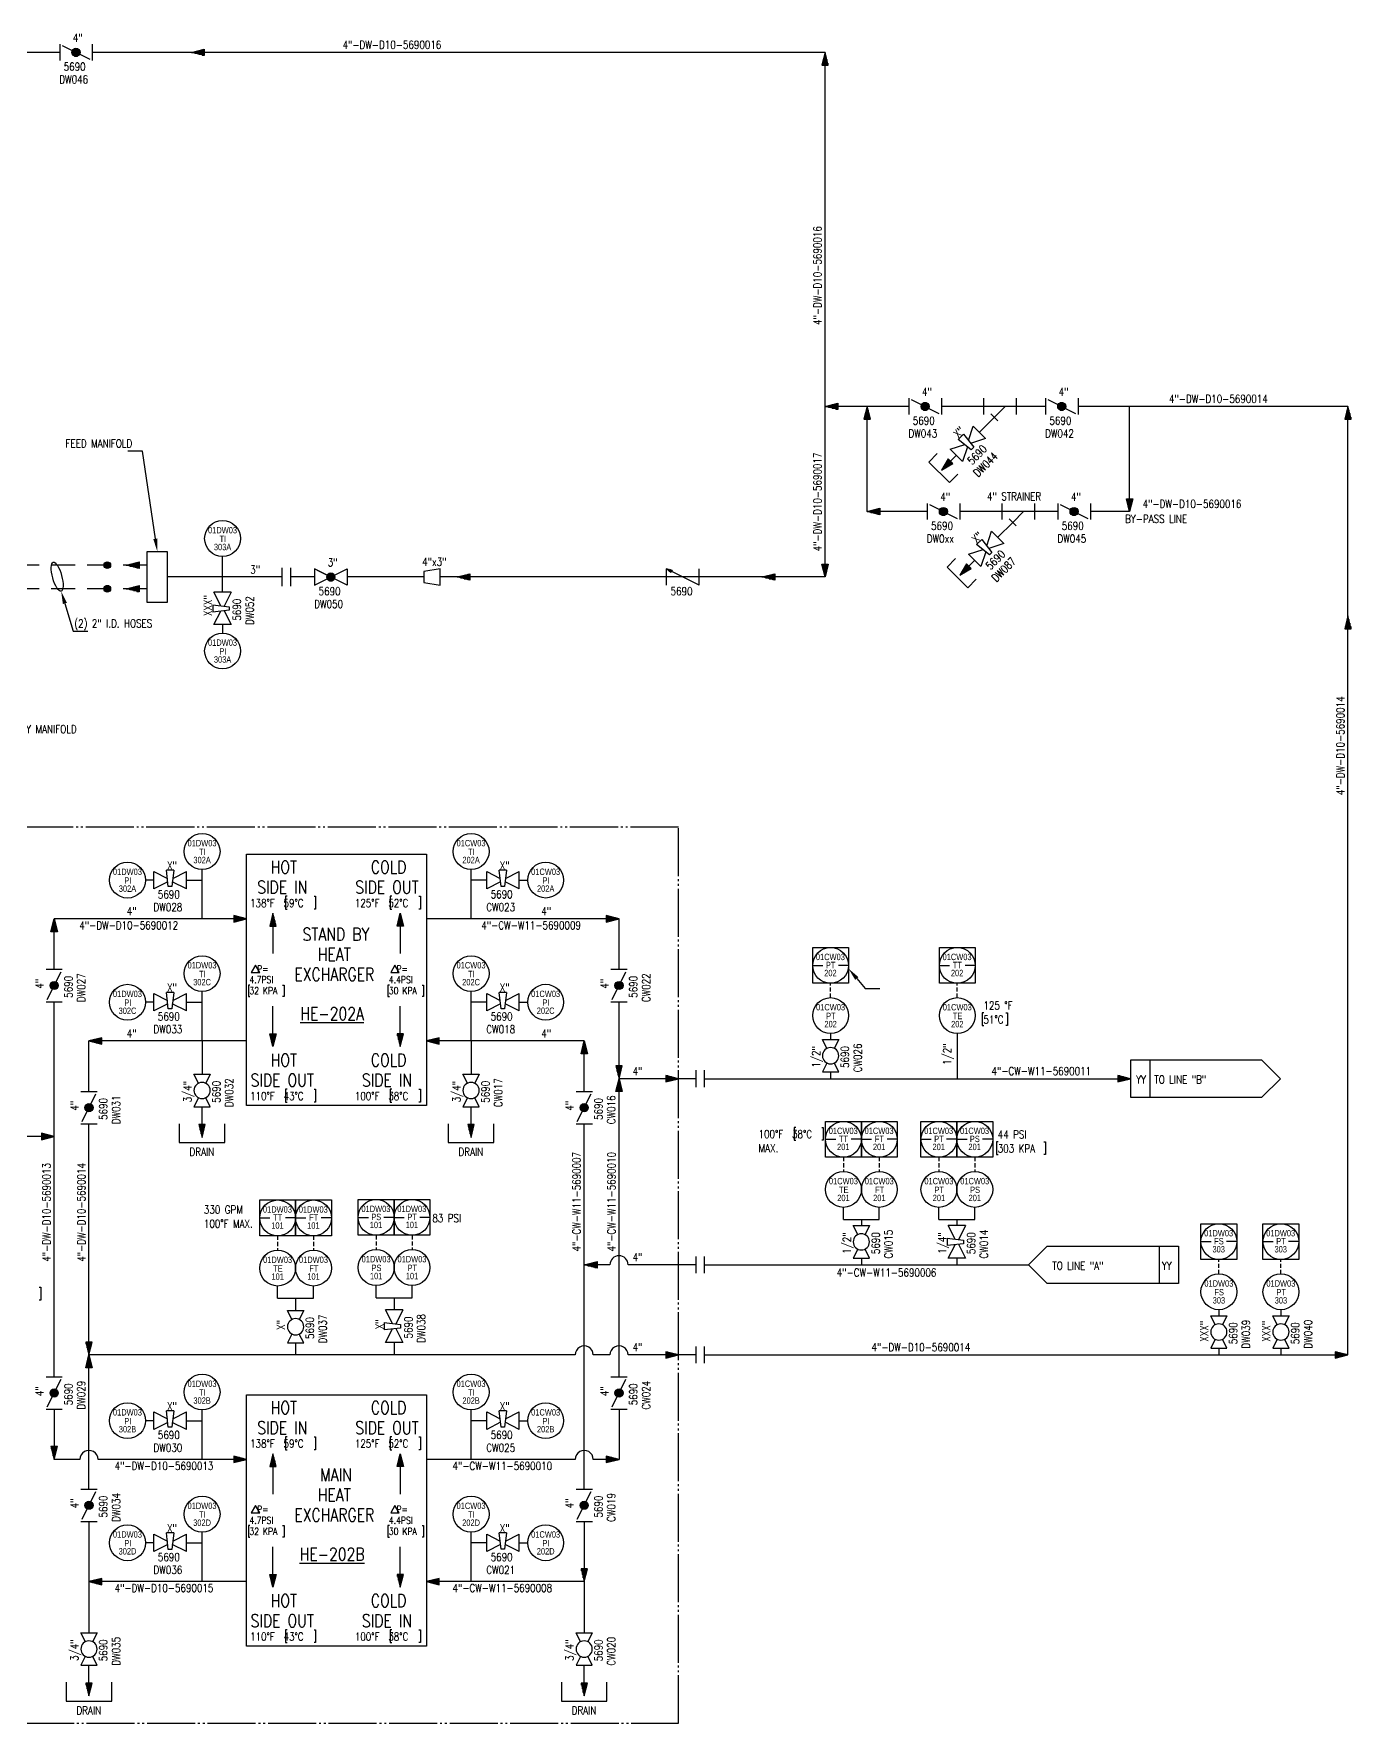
# Model space of a CAD drawing. Header units: inches. Extents: x -80 to 1771, y -447 to 2167.
# Drawn here: x 364 to 775, y 5 to 532 of the extents above; entities that cross this region are included whole.
import ezdxf
from ezdxf import colors
from ezdxf.entities.mleader import LeaderData, LeaderLine
from ezdxf.enums import TextEntityAlignment as Align
from ezdxf.math import Vec2, Vec3

# ---------------------------------------------------------------- set-up
doc = ezdxf.new("R2010")
doc.units = ezdxf.units.IN
doc.header["$MEASUREMENT"] = 0
for name, pattern in [('DASHED', [0.75, 0.5, -0.25]), ('ISA 5.3.2-6', [19.05, 12.7, -6.35]), ('JIS_09_15', [18.9, 15, -0.9, 0.6, -0.9, 0.6, -0.9])]:
    doc.linetypes.add(name, pattern=pattern)
for name, color, linetype in [('23.24.E.', 4, 'ISA 5.3.2-6'), ('PEQUIP', 3, 'Continuous'), ('R01equipos', 3, 'Continuous'), ('Rinstrumentos', 2, 'Continuous'), ('RTTEXT', 2, 'Continuous'), ('Rvalvulas', 3, 'Continuous'), ('Tx-R-ddim', 1, 'Continuous'), ('Tx_DDIM', 1, 'Continuous'), ('Tx_P_AEREO', 4, 'Continuous'), ('Tx_TEXT', 3, 'Continuous')]:
    doc.layers.add(name, color=color, linetype=linetype)
doc.styles.add('ROMANS', font='romans')
doc.styles.get("Standard").update_dxf_attribs({"font": 'arial.ttf'})

# ---------------------------------------------------------------- blocks, each defined once
blk = doc.blocks.new('FPRO')
at = {"color": 3, "linetype": 'Continuous'}
for p, q in [((-4.2, 1.05), (-5, 1.05)), ((-2.8, 0.7), (-5, 0.7)), ((-1.4, 0.35), (-5, 0.35)), ((0, 0), (-5, 0)), ((-1.4, -0.35), (-5, -0.35)), ((-2.8, -0.7), (-5, -0.7)), ((-4.2, -1.05), (-5, -1.05))]:
    blk.add_line(p, q, dxfattribs=at)
blk.add_lwpolyline([(-5, 1.25), (0, 0), (-5, -1.25)], close=True, dxfattribs=at)
blk = doc.blocks.new('FLECHA')
at = {"xscale": 0.9999979999999999, "yscale": -0.9999979999999999, "rotation": 90}
blk.add_blockref('FPRO', (0, 0), dxfattribs=at)
blk = doc.blocks.new('vretencion')
at = {"layer": 'PEQUIP'}
for p, q in [((-5.08, 2.54), (-5.08, -2.54)), ((-5.08, 2.54), (5.08, -2.54)), ((5.08, 2.54), (5.08, -2.54)), ((3.38, -2.16), (3.75, -1.4)), ((5.08, -2.54), (3.38, -2.16)), ((3.75, -1.4), (5.08, -2.54))]:
    blk.add_line(p, q, dxfattribs=at)
for points in [[(3.45, -2.01), (4.06, -2.31)], [(3.53, -1.86), (4.74, -2.46)], [(3.6, -1.71), (4.81, -2.31)], [(3.68, -1.56), (4.28, -1.86)]]:
    blk.add_lwpolyline(points, dxfattribs=at)
blk = doc.blocks.new('reducc concentrica')
at = {"layer": 'PEQUIP'}
for p, q in [((0, -2.54), (0, 2.54)), ((0, 2.54), (5.08, 1.69)), ((5.08, 1.69), (5.08, -1.69)), ((5.08, -1.69), (0, -2.54))]:
    blk.add_line(p, q, dxfattribs=at)
blk = doc.blocks.new('VALVULA')
at = {"layer": 'PEQUIP'}
blk.add_lwpolyline([(-5.08, 2.54), (-5.08, -2.54), (5.08, 2.54), (5.08, -2.54), (-5.08, 2.54)], dxfattribs=at)
blk = doc.blocks.new('filtro Y')
at = {"layer": 'PEQUIP'}
for p, q in [((-2.54, 6.77), (2.54, 6.77)), ((0, -3.39), (0, 6.77)), ((0, 0), (3.39, 3.39)), ((4.49, 2.29), (2.29, 4.49)), ((-2.54, -3.39), (2.54, -3.39))]:
    blk.add_line(p, q, dxfattribs=at)
blk.add_point((0, 6.77), dxfattribs=at)
blk = doc.blocks.new('union bridada')
at = {"layer": 'R01equipos'}
for p, q in [((-1.46, 2.85), (-1.46, -2.85)), ((1.29, 2.85), (1.29, -2.85))]:
    blk.add_line(p, q, dxfattribs=at)
blk = doc.blocks.new('brida ciega')
at = {"layer": 'R01equipos', "color": 4}
blk.add_line((0, 0), (-5.39, 0), dxfattribs=at)
at = {"layer": 'R01equipos'}
for p, q in [((0, 2.61), (0, -2.6)), ((2.61, 2.61), (2.61, -2.6))]:
    blk.add_line(p, q, dxfattribs=at)
blk = doc.blocks.new('inst')
at = {"layer": 'Rinstrumentos', "color": 2, "linetype": 'Continuous'}
blk.add_circle((0, 0), 7, dxfattribs=at)
at = {"layer": 'RTTEXT', "linetype": 'Continuous', "width": 0.8}
for tag, p in [('213', (-0.02, 2.01)), ('XX', (0.11, -1.41)), ('100', (0, -4.58))]:
    blk.add_attdef(tag, text='', height=2.5, dxfattribs=at).set_placement(p, align=Align.CENTER)
blk = doc.blocks.new('Sen')
at = {"layer": 'Rinstrumentos', "color": 2, "linetype": 'Continuous'}
for p, q in [((-7, 7), (-3.02, 7)), ((7, 7), (3.02, 7))]:
    blk.add_line(p, q, dxfattribs=at)
blk.add_lwpolyline([(-7, 14), (7, 14), (7, 0), (-7, 0)], close=True, dxfattribs=at)
blk.add_circle((0, 7), 7, dxfattribs=at)
at = {"layer": 'RTTEXT', "linetype": 'Continuous', "width": 0.8}
for tag, p in [('213', (-0.09, 9.06)), ('FT', (0.02, 5.91)), ('110', (-0.07, 2.78))]:
    blk.add_attdef(tag, text='', height=2.5, dxfattribs=at).set_placement(p, align=Align.CENTER)
blk = doc.blocks.new('vesferica')
at = {"layer": 'PEQUIP'}
for p, q in [((-2.28, 1.13), (-5.09, 2.54)), ((-5.09, 2.54), (-5.09, -2.54)), ((2.28, 1.14), (5.07, 2.54)), ((5.07, 2.54), (5.07, -2.54)), ((-5.09, -2.54), (-2.28, -1.14)), ((5.07, -2.54), (2.27, -1.14))]:
    blk.add_line(p, q, dxfattribs=at)
blk.add_circle((0, 0), 2.54, dxfattribs=at)
blk = doc.blocks.new('vtapon')
at = {"color": 3}
for p, q in [((-4.3, -3.24), (-4.3, 2.22)), ((-0.31, 2.56), (1.97, 2.56)), ((-0.31, 2.56), (0.31, -2.56)), ((1.4, -2.56), (1.97, 2.56)), ((0.31, -2.56), (1.4, -2.56))]:
    blk.add_line(p, q, dxfattribs=at)
at = {"layer": 'PEQUIP'}
for p, q in [((-0.02, 0.03), (-4.3, 2.22)), ((5.88, 2.2), (1.68, 0.03)), ((5.88, -3.23), (5.88, 2.2)), ((-4.3, -3.24), (0.13, -1.04)), ((1.57, -1.04), (5.88, -3.23))]:
    blk.add_line(p, q, dxfattribs=at)
blk = doc.blocks.new('vmariposa')
at = {"layer": 'PEQUIP'}
for p, q in [((-5.08, 2.54), (-5.08, -2.54)), ((-4.32, 2.16), (4.32, -2.16)), ((5.08, 2.54), (5.08, -2.54))]:
    blk.add_line(p, q, dxfattribs=at)
for points in [[(-1.26, 0.17), (1.26, 0.17)], [(-1.16, 0.51), (1.16, 0.51)], [(-0.94, 0.85), (0.94, 0.85)], [(-0.45, 1.19), (0.45, 1.19)], [(-1.26, -0.17), (1.26, -0.17)], [(-1.16, -0.51), (1.16, -0.51)], [(-0.94, -0.85), (0.94, -0.85)], [(-0.45, -1.19), (0.45, -1.19)]]:
    blk.add_lwpolyline(points, dxfattribs=at)
blk.add_circle((0, 0), 1.27, dxfattribs=at)

msp = doc.modelspace()

# ---------------------------------------------------------------- hatches: boundary and pattern name
at = {"layer": 'Tx_P_AEREO', "ltscale": 0.5}
h = msp.add_hatch(color=4, dxfattribs=at)
h.dxf.hatch_style = 1
h.paths.add_polyline_path([(388.12, 366.32, 1), (386.03, 366.32, 1)])
h = msp.add_hatch(color=4, dxfattribs=at)
h.dxf.hatch_style = 1
h.paths.add_polyline_path([(388.12, 358.96, 1), (386.03, 358.96, 1)])

# ---------------------------------------------------------------- linework, layer by layer
at = {"layer": '23.24.E.', "color": 2, "linetype": 'Continuous', "ltscale": 0.1}
for p, q in [((423.06, 357.93), (423.06, 369.05)), ((423.06, 347.74), (423.06, 345.11)), ((416.66, 255.82), (416.66, 271.27)), ((500.66, 255.82), (500.66, 271.27)), ((401.61, 267.92), (398.97, 267.92)), ((411.79, 267.93), (416.66, 267.93)), ((505.53, 267.93), (500.66, 267.93)), ((515.71, 267.93), (518.35, 267.93)), ((416.66, 217.67), (416.66, 233.12)), ((500.66, 217.67), (500.66, 233.12)), ((401.61, 229.77), (398.97, 229.77)), ((411.79, 229.78), (416.66, 229.78)), ((505.53, 229.78), (500.66, 229.78)), ((515.71, 229.78), (518.35, 229.78)), ((652.48, 220.01), (652.48, 205.89)), ((616.93, 161.86), (616.93, 165.69)), ((628.13, 161.86), (628.13, 165.69)), ((646.74, 161.86), (646.74, 165.69)), ((657.94, 161.86), (657.94, 165.69)), ((616.93, 161.86), (628.13, 161.86)), ((646.74, 161.86), (657.94, 161.86)), ((440.26, 137.29), (440.26, 141.12)), ((440.26, 137.29), (451.46, 137.29)), ((445.86, 137.29), (445.86, 133.47)), ((451.46, 137.29), (451.46, 141.12)), ((471.02, 137.47), (471.02, 141.3)), ((471.02, 137.47), (482.22, 137.47)), ((476.62, 137.47), (476.62, 133.65)), ((482.22, 137.47), (482.22, 141.3)), ((445.86, 123.31), (445.86, 119.59)), ((476.62, 123.49), (476.62, 119.77)), ((416.66, 86.94), (416.66, 102.39)), ((500.66, 86.94), (500.66, 102.39)), ((401.61, 99.05), (398.97, 99.05)), ((411.79, 99.05), (416.66, 99.05)), ((505.53, 99.05), (500.66, 99.05)), ((515.71, 99.05), (518.35, 99.05)), ((416.66, 48.79), (416.66, 64.24)), ((500.66, 48.79), (500.66, 64.24)), ((401.61, 60.9), (398.97, 60.9)), ((411.79, 60.9), (416.66, 60.9)), ((505.53, 60.9), (500.66, 60.9)), ((515.71, 60.9), (518.35, 60.9))]:
    msp.add_line(p, q, dxfattribs=at)
at = {"layer": '23.24.E.', "color": 2, "ltscale": 0.1}
for p, q in [((612.92, 231.21), (612.92, 235.68)), ((652.48, 231.21), (652.48, 235.68)), ((616.93, 181.35), (616.93, 176.89)), ((628.13, 181.35), (628.13, 176.89)), ((646.74, 181.35), (646.74, 176.89)), ((657.94, 181.35), (657.94, 176.89)), ((440.26, 156.79), (440.26, 152.32)), ((451.46, 156.79), (451.46, 152.32)), ((471.02, 156.97), (471.02, 152.5)), ((482.22, 156.97), (482.22, 152.5)), ((734.16, 144.91), (734.16, 149.38)), ((753.53, 144.91), (753.53, 149.38))]:
    msp.add_line(p, q, dxfattribs=at)
at = {"layer": 'Rinstrumentos'}
for p, q in [((612.92, 220.01), (612.92, 218.15)), ((612.92, 207.98), (612.92, 205.89)), ((622.53, 161.86), (622.53, 160)), ((652.34, 161.86), (652.34, 160)), ((622.52, 149.83), (622.52, 147.74)), ((652.34, 149.83), (652.34, 147.74)), ((734.16, 133.71), (734.16, 131.85)), ((753.53, 133.71), (753.53, 131.85)), ((734.15, 121.68), (734.15, 119.59)), ((753.53, 121.68), (753.53, 119.59))]:
    msp.add_line(p, q, dxfattribs=at)
at = {"layer": 'Tx-R-ddim'}
for p, q in [((712.62, 211.7), (712.62, 200.08)), ((715.49, 153.54), (715.49, 141.93))]:
    msp.add_line(p, q, dxfattribs=at)
at = {"layer": 'Tx_DDIM', "color": 1, "linetype": 'JIS_09_15'}
msp.add_lwpolyline([(332.88, 203.27), (332.88, 192.68), (144.87, 192.68), (144.87, 172.64), (78.17, 172.64), (78.17, 4.53), (565.44, 4.53), (565.44, 284.44), (360.73, 284.44), (360.73, 203.27), (332.88, 203.27)], dxfattribs=at)
at = {"layer": 'Tx_DDIM', "color": 1}
for points in [[(747.57, 211.7), (706.58, 211.7), (706.58, 200.08), (747.57, 200.08), (753.38, 205.89)], [(680.54, 153.54), (721.53, 153.54), (721.53, 141.93), (680.54, 141.93), (674.73, 147.74)]]:
    msp.add_lwpolyline(points, close=True, dxfattribs=at)
msp.add_ellipse((371.41, 362.7), major_axis=(1.25, -4.53), ratio=0.304361, dxfattribs=at)
at = {"layer": 'Tx_P_AEREO', "color": 4, "ltscale": 0.5}
for p, q in [((372.19, 526.52), (322.35, 526.52)), ((611.19, 526.52), (382.35, 526.52)), ((611.19, 362.64), (611.19, 526.52)), ((637.34, 415.91), (611.19, 415.91)), ((624.34, 383.08), (624.34, 415.91)), ((680.01, 415.91), (647.5, 415.91)), ((664.06, 412.52), (659.41, 407.86)), ((774.47, 415.91), (690.17, 415.91)), ((706.28, 383.08), (706.28, 415.91)), ((747.13, 415.91), (747.13, 415.91)), ((774.47, 119.59), (774.47, 415.91)), ((647.55, 396.01), (652.21, 400.66)), ((643.06, 383.08), (624.34, 383.08)), ((666.39, 383.08), (653.22, 383.08)), ((683.86, 383.08), (666.25, 383.08)), ((706.28, 383.08), (694.02, 383.08)), ((669.78, 379.69), (665.13, 375.03)), ((653.27, 363.18), (657.92, 367.83)), ((441.55, 362.64), (405.79, 362.64)), ((451.8, 362.64), (444.3, 362.64)), ((485.93, 362.64), (461.96, 362.64)), ((611.19, 362.64), (491.01, 362.64)), ((611.19, 362.64), (571.87, 362.64)), ((370.47, 240.08), (370.47, 255.82)), ((430.58, 255.82), (370.47, 255.82)), ((438.79, 257.58), (438.79, 244.95)), ((478.54, 257.58), (478.54, 244.95)), ((546.85, 255.82), (486.74, 255.82)), ((546.85, 240.08), (546.85, 255.82)), ((370.47, 112.76), (370.47, 229.92)), ((438.79, 215.91), (438.79, 228.54)), ((478.54, 215.91), (478.54, 228.54)), ((546.86, 112.76), (546.85, 229.92)), ((381.34, 201.93), (381.34, 217.67)), ((430.58, 217.67), (381.34, 217.67)), ((416.66, 217.67), (416.66, 207.28)), ((535.98, 217.67), (486.74, 217.67)), ((500.66, 217.67), (500.66, 207.28)), ((535.98, 201.93), (535.98, 217.67)), ((565.44, 205.89), (546.85, 205.89)), ((573.44, 205.89), (705.42, 205.89)), ((416.66, 187.54), (416.66, 197.12)), ((500.66, 187.54), (500.66, 197.12)), ((381.34, 77.7), (381.34, 191.77)), ((535.98, 77.7), (535.98, 191.77)), ((370.47, 187.82), (154.96, 187.82)), ((544.03, 147.74), (535.98, 147.74)), ((565.44, 147.74), (549.68, 147.74)), ((573.44, 147.74), (674.73, 147.74)), ((533.15, 119.59), (381.34, 119.59)), ((544.03, 119.59), (538.8, 119.59)), ((565.44, 119.59), (549.68, 119.59)), ((573.44, 119.59), (774.47, 119.59)), ((370.47, 102.6), (370.47, 86.94)), ((546.85, 102.6), (546.85, 86.94)), ((378.52, 86.94), (370.47, 86.94)), ((430.58, 86.94), (384.17, 86.94)), ((438.79, 88.7), (438.79, 76.07)), ((478.54, 88.7), (478.54, 76.07)), ((533.15, 86.94), (486.74, 86.94)), ((546.85, 86.94), (538.8, 86.94)), ((381.34, 67.54), (381.34, 32.78)), ((535.98, 67.54), (535.98, 32.78)), ((438.79, 47.03), (438.79, 59.66)), ((478.54, 47.03), (478.54, 59.66)), ((430.58, 48.79), (381.34, 48.79)), ((535.98, 48.79), (486.74, 48.79)), ((381.34, 13.04), (381.34, 22.62)), ((535.98, 13.04), (535.98, 22.62))]:
    msp.add_line(p, q, dxfattribs=at)
at = {"layer": 'Tx_P_AEREO', "color": 4, "linetype": 'DASHED', "ltscale": 15}
for p, q in [((399.54, 366.32), (345.5, 366.32)), ((399.54, 358.96), (345.5, 358.96))]:
    msp.add_line(p, q, dxfattribs=at)
at = {"layer": 'Tx_P_AEREO', "color": 3}
for points in [[(646.23, 401.2), (643.56, 398.54), (650, 392.1), (652.67, 394.76)], [(651.94, 368.37), (649.28, 365.71), (655.72, 359.27), (658.39, 361.93)], [(409.55, 191.81), (409.55, 185.92), (423.78, 185.92), (423.78, 191.81)], [(493.54, 191.81), (493.54, 185.92), (507.77, 185.92), (507.77, 191.81)], [(374.23, 17.31), (374.23, 11.42), (388.46, 11.42), (388.46, 17.31)], [(528.86, 17.31), (528.86, 11.42), (543.09, 11.42), (543.09, 17.31)]]:
    msp.add_lwpolyline(points, dxfattribs=at)
for points in [[(399.54, 354.69), (399.54, 370.6), (405.79, 370.6), (405.79, 354.69)], [(430.58, 275.99), (486.74, 275.99), (486.74, 197.5), (430.58, 197.5)], [(430.58, 107.11), (486.74, 107.11), (486.74, 28.62), (430.58, 28.62)]]:
    msp.add_lwpolyline(points, close=True, dxfattribs=at)
at = {"layer": 'Tx_P_AEREO', "color": 4, "ltscale": 0.5}
for centre in [(387.07, 366.32), (387.07, 358.96)]:
    msp.add_circle(centre, 1.04, dxfattribs=at)
for centre, end in [((546.85, 147.74), 179.9991), ((535.98, 119.59), 179.9997), ((546.85, 119.59), 179.9997), ((381.34, 86.94), 180.0004), ((535.98, 86.94), 180.0004)]:
    msp.add_arc(centre, 2.83, 359.9991, end, dxfattribs=at)
at = {"layer": 'Tx_TEXT'}
for points in [[(443.22, 262.86), (442.72, 262.86), (442.72, 258.86), (443.22, 258.86)], [(451.62, 262.86), (452.12, 262.86), (452.12, 258.86), (451.62, 258.86)], [(475.93, 262.86), (475.43, 262.86), (475.43, 258.86), (475.93, 258.86)], [(484.32, 262.86), (484.82, 262.86), (484.82, 258.86), (484.32, 258.86)], [(432.03, 239.09), (434.64, 239.09), (433.33, 241.4), (432.03, 239.09)], [(475.56, 239.09), (478.17, 239.09), (476.86, 241.4), (475.56, 239.09)], [(431.62, 235.14), (431.17, 235.14), (431.17, 231.54), (431.62, 231.54)], [(441.8, 235.14), (442.25, 235.14), (442.25, 231.54), (441.8, 231.54)], [(475.15, 235.14), (474.7, 235.14), (474.7, 231.54), (475.15, 231.54)], [(485.33, 235.14), (485.78, 235.14), (485.78, 231.54), (485.33, 231.54)], [(660.74, 226.47), (660.24, 226.47), (660.24, 222.47), (660.74, 222.47)], [(667.68, 226.47), (668.18, 226.47), (668.18, 222.47), (667.68, 222.47)], [(443.22, 202.57), (442.72, 202.57), (442.72, 198.57), (443.22, 198.57)], [(451.62, 202.57), (452.12, 202.57), (452.12, 198.57), (451.62, 198.57)], [(475.93, 202.57), (475.43, 202.57), (475.43, 198.57), (475.93, 198.57)], [(484.32, 202.57), (484.82, 202.57), (484.82, 198.57), (484.32, 198.57)], [(602.08, 190.68), (601.58, 190.68), (601.58, 186.68), (602.08, 186.68)], [(610.13, 190.68), (610.63, 190.68), (610.63, 186.68), (610.13, 186.68)], [(665.21, 186.19), (664.71, 186.19), (664.71, 182.19), (665.21, 182.19)], [(679.48, 186.19), (679.98, 186.19), (679.98, 182.19), (679.48, 182.19)], [(365.82, 140.74), (366.32, 140.74), (366.32, 136.74), (365.82, 136.74)], [(443.22, 93.99), (442.72, 93.99), (442.72, 89.99), (443.22, 89.99)], [(451.62, 93.99), (452.12, 93.99), (452.12, 89.99), (451.62, 89.99)], [(475.93, 93.99), (475.43, 93.99), (475.43, 89.99), (475.93, 89.99)], [(484.32, 93.99), (484.82, 93.99), (484.82, 89.99), (484.32, 89.99)], [(432.03, 70.21), (434.64, 70.21), (433.33, 72.52), (432.03, 70.21)], [(475.56, 70.21), (478.17, 70.21), (476.86, 72.52), (475.56, 70.21)], [(431.62, 66.26), (431.17, 66.26), (431.17, 62.66), (431.62, 62.66)], [(441.8, 66.26), (442.25, 66.26), (442.25, 62.66), (441.8, 62.66)], [(475.15, 66.26), (474.7, 66.26), (474.7, 62.66), (475.15, 62.66)], [(485.33, 66.26), (485.78, 66.26), (485.78, 62.66), (485.33, 62.66)], [(443.22, 33.7), (442.72, 33.7), (442.72, 29.7), (443.22, 29.7)], [(451.62, 33.7), (452.12, 33.7), (452.12, 29.7), (451.62, 29.7)], [(475.93, 33.7), (475.43, 33.7), (475.43, 29.7), (475.93, 29.7)], [(484.32, 33.7), (484.82, 33.7), (484.82, 29.7), (484.32, 29.7)]]:
    msp.add_lwpolyline(points, dxfattribs=at)

# ---------------------------------------------------------------- block references
at = {"xscale": 0.8000000000001819, "yscale": 0.8000000000001819, "zscale": 0.8000000000001819}
for name, p, values in [('inst', (423.06, 374.65), {'213': '01DW03', '100': '303A', 'XX': 'TI'}), ('inst', (423.06, 339.51), {'213': '01DW03', '100': '303A', 'XX': 'PI'}), ('inst', (416.66, 276.87), {'213': '01DW03', '100': '302A', 'XX': 'TI'}), ('inst', (500.66, 276.87), {'213': '01CW03', '100': '202A', 'XX': 'TI'}), ('inst', (393.37, 267.92), {'213': '01DW03', '100': '302A', 'XX': 'PI'}), ('inst', (523.95, 267.93), {'213': '01CW03', '100': '202A', 'XX': 'PI'}), ('inst', (416.66, 238.72), {'213': '01DW03', '100': '302C', 'XX': 'TI'}), ('inst', (500.66, 238.72), {'213': '01CW03', '100': '202C', 'XX': 'TI'}), ('Sen', (612.92, 235.68), {'213': '01CW03', '110': '202', 'FT': 'PT'}), ('Sen', (652.48, 235.68), {'213': '01CW03', '110': '202', 'FT': 'TT'}), ('inst', (393.37, 229.77), {'213': '01DW03', '100': '302C', 'XX': 'PI'}), ('inst', (523.95, 229.78), {'213': '01CW03', '100': '202C', 'XX': 'PI'}), ('inst', (612.92, 225.61), {'213': '01CW03', '100': '202', 'XX': 'PT'}), ('inst', (652.48, 225.61), {'213': '01CW03', '100': '202', 'XX': 'TE'}), ('Sen', (616.93, 181.35), {'213': '01CW03', '110': '201', 'FT': 'TT'}), ('Sen', (628.13, 181.35), {'213': '01CW03', '110': '201', 'FT': 'FT'}), ('Sen', (646.74, 181.35), {'213': '01CW03', '110': '201', 'FT': 'PT'}), ('Sen', (657.94, 181.35), {'213': '01CW03', '110': '201', 'FT': 'PS'}), ('inst', (616.93, 171.29), {'213': '01CW03', '100': '201', 'XX': 'TE'}), ('inst', (628.13, 171.29), {'213': '01CW03', '100': '201', 'XX': 'FT'}), ('inst', (646.74, 171.29), {'213': '01CW03', '100': '201', 'XX': 'PT'}), ('inst', (657.94, 171.29), {'213': '01CW03', '100': '201', 'XX': 'PS'}), ('Sen', (440.26, 156.79), {'213': '01DW03', '110': '101', 'FT': 'TT'}), ('Sen', (451.46, 156.79), {'213': '01DW03', '110': '101', 'FT': 'FT'}), ('Sen', (471.02, 156.97), {'213': '01DW03', '110': '101', 'FT': 'PS'}), ('Sen', (482.22, 156.97), {'213': '01DW03', '110': '101', 'FT': 'PT'}), ('Sen', (734.16, 149.38), {'213': '01DW03', '110': '303', 'FT': 'FS'}), ('Sen', (753.53, 149.38), {'213': '01DW03', '110': '303', 'FT': 'PT'}), ('inst', (440.26, 146.72), {'213': '01DW03', '100': '101', 'XX': 'TE'}), ('inst', (451.46, 146.72), {'213': '01DW03', '100': '101', 'XX': 'FT'}), ('inst', (471.02, 146.9), {'213': '01DW03', '100': '101', 'XX': 'PS'}), ('inst', (482.22, 146.9), {'213': '01DW03', '100': '101', 'XX': 'PT'}), ('inst', (734.16, 139.31), {'213': '01DW03', '100': '303', 'XX': 'FS'}), ('inst', (753.53, 139.31), {'213': '01DW03', '100': '303', 'XX': 'PT'}), ('inst', (416.66, 107.99), {'213': '01DW03', '100': '302B', 'XX': 'TI'}), ('inst', (500.66, 107.99), {'213': '01CW03', '100': '202B', 'XX': 'TI'}), ('inst', (393.37, 99.05), {'213': '01DW03', '100': '302B', 'XX': 'PI'}), ('inst', (523.95, 99.05), {'213': '01CW03', '100': '202B', 'XX': 'PI'}), ('inst', (416.66, 69.84), {'213': '01DW03', '100': '302D', 'XX': 'TI'}), ('inst', (500.66, 69.84), {'213': '01CW03', '100': '202D', 'XX': 'TI'}), ('inst', (393.37, 60.9), {'213': '01DW03', '100': '302D', 'XX': 'PI'}), ('inst', (523.95, 60.9), {'213': '01CW03', '100': '202D', 'XX': 'PI'})]:
    msp.add_blockref(name, p, dxfattribs=at).add_auto_attribs(values)
at = {"layer": 'Rvalvulas'}
for p in [(377.27, 526.52), (642.42, 415.91), (685.09, 415.91), (648.14, 383.08), (688.94, 383.08), (456.88, 362.64)]:
    msp.add_blockref('vmariposa', p, dxfattribs=at)
at = {"layer": 'Rvalvulas', "xscale": -1}
for name, p, rotation in [('filtro Y', (667.45, 415.91), 90), ('vtapon', (656, 405.18), 44.99999999999984), ('filtro Y', (673.17, 383.08), 90), ('vtapon', (661.72, 372.35), 44.99999999999984), ('vtapon', (422.55, 353.62), 90), ('vesferica', (612.92, 213.06), 90), ('vesferica', (416.66, 202.2), 90), ('vesferica', (500.65, 202.2), 90), ('vesferica', (622.52, 154.91), 90), ('vtapon', (651.83, 155.71), 90), ('vesferica', (445.86, 128.39), 90), ('vtapon', (476.1, 129.37), 90), ('vesferica', (734.15, 126.76), 90), ('vesferica', (753.53, 126.76), 90), ('vesferica', (381.34, 27.7), 90), ('vesferica', (535.97, 27.7), 90)]:
    msp.add_blockref(name, p, dxfattribs=dict(at, rotation=rotation))
for name, p in [('reducc concentrica', (491.01, 362.64)), ('vtapon', (407.49, 268.44)), ('vtapon', (511.41, 268.44)), ('vtapon', (407.49, 230.29)), ('vtapon', (511.41, 230.29)), ('vtapon', (407.49, 99.56)), ('vtapon', (511.41, 99.57)), ('vtapon', (407.49, 61.41)), ('vtapon', (511.41, 61.42))]:
    msp.add_blockref(name, p, dxfattribs=at)
at = {"layer": 'Rvalvulas'}
for name, p, rotation in [('vretencion', (566.79, 362.64), 180), ('vmariposa', (370.47, 235), 90), ('vmariposa', (546.85, 235), 90), ('vmariposa', (381.34, 196.85), 90), ('vmariposa', (535.98, 196.85), 90), ('vmariposa', (370.47, 107.68), 90), ('vmariposa', (546.85, 107.68), 90), ('vmariposa', (381.34, 72.62), 90), ('vmariposa', (535.98, 72.62), 90)]:
    msp.add_blockref(name, p, dxfattribs=dict(at, rotation=rotation))
at = {"layer": 'Tx-R-ddim', "xscale": -1}
msp.add_blockref('VALVULA', (456.88, 362.64), dxfattribs=at)
at = {"layer": 'Tx_P_AEREO'}
for p, xscale, yscale, zscale, rotation in [((413.36, 526.52), -0.8, 0.8, 0.8, 90.00000000000007), ((611.19, 415.91), -0.8, 0.8, 0.8, 90.00000000000007), ((647.55, 396.01), 0.8000000000000004, 0.8000000000000004, 0.8000000000000004, 134.9999999999999), ((706.28, 383.07), -0.8, 0.8, 0.8, 180), ((624.34, 383.08), -0.8, 0.8, 0.8, 90.00000000000007), ((392.97, 366.32), -0.8, 0.8, 0.8, 90.00000000000007), ((611.19, 362.64), -0.8, 0.8, 0.8, 180), ((653.27, 363.18), 0.8000000000000004, 0.8000000000000004, 0.8000000000000004, 134.9999999999999), ((392.97, 358.96), -0.8, 0.8, 0.8, 90.00000000000007), ((496.26, 362.64), -0.8, 0.8, 0.8, 90.00000000000007), ((591.48, 362.64), -0.8, 0.8, 0.8, 90.00000000000007), ((430.58, 255.82), 0.8, 0.8, 0.8, 269.9999999999999), ((546.85, 255.82), 0.8, 0.8, 0.8, 269.9999999999999), ((381.34, 217.67), 0.8, 0.8, 0.8, 89.99999999999991), ((438.79, 215.91), -0.8, 0.8, 0.8, 180), ((478.54, 215.91), 0.8, 0.8, 0.8, 180), ((486.74, 217.67), 0.8, 0.8, 0.8, 89.99999999999991), ((546.85, 205.89), 0.8, 0.8, 0.8, 180), ((565.44, 205.89), 0.8, 0.8, 0.8, 269.9999999999999), ((565.44, 205.89), 0.8, 0.8, 0.8, 269.9999999999999), ((706.58, 205.89), 0.8, 0.8, 0.8, 269.9999999999999), ((416.66, 187.54), 0.8, 0.8, 0.8, 179.9999999999999), ((500.66, 187.54), 0.8, 0.8, 0.8, 179.9999999999999), ((370.47, 187.82), 0.8, 0.8, 0.8, 269.9999999999999), ((535.98, 147.74), -0.8, 0.8, 0.8, 90.00000000000007), ((381.34, 119.59), 0.8, 0.8, 0.8, 180), ((565.44, 119.59), 0.8, 0.8, 0.8, 269.9999999999999), ((565.44, 119.59), 0.8, 0.8, 0.8, 269.9999999999999), ((774.47, 119.59), 0.8, 0.8, 0.8, 269.9999999999999), ((370.47, 86.94), 0.8, 0.8, 0.8, 180), ((430.58, 86.94), 0.8, 0.8, 0.8, 269.9999999999999), ((546.85, 86.94), 0.8, 0.8, 0.8, 269.9999999999999), ((535.98, 48.79), 0.8, 0.8, 0.8, 180), ((381.34, 48.79), 0.8, 0.8, 0.8, 89.99999999999991), ((438.79, 47.03), -0.8, 0.8, 0.8, 180), ((478.54, 47.03), 0.8, 0.8, 0.8, 180), ((486.74, 48.79), 0.8, 0.8, 0.8, 89.99999999999991), ((381.34, 13.04), 0.8, 0.8, 0.8, 179.9999999999999), ((535.98, 13.04), 0.8, 0.8, 0.8, 179.9999999999999)]:
    msp.add_blockref('FLECHA', p, dxfattribs=dict(at, xscale=xscale, yscale=yscale, zscale=zscale, rotation=rotation))
at = {"layer": 'Tx_P_AEREO', "yscale": 0.8, "zscale": 0.8}
for p, xscale in [((611.19, 526.52), 0.8), ((624.34, 415.91), 0.8), ((774.47, 415.91), 0.8), ((774.47, 350.48), 0.8), ((370.47, 255.82), -0.8), ((438.79, 257.58), 0.8), ((478.54, 257.58), -0.8), ((535.98, 217.67), -0.8), ((546.85, 205.89), -0.8), ((381.34, 119.59), -0.8), ((438.79, 88.7), 0.8), ((478.54, 88.7), -0.8)]:
    msp.add_blockref('FLECHA', p, dxfattribs=dict(at, xscale=xscale))
at = {"layer": 'Tx_P_AEREO', "color": 3}
for name, p in [('union bridada', (443.01, 362.64)), ('brida ciega', (570.84, 205.89)), ('brida ciega', (570.84, 147.74)), ('brida ciega', (570.84, 119.59))]:
    msp.add_blockref(name, p, dxfattribs=at)

# ---------------------------------------------------------------- texts
at = {"layer": 'RTTEXT', "color": 4, "style": 'ROMANS', "width": 0.8}
for s, p in [('HOT', (442.19, 269.98)), ('COLD', (474.9, 269.98)), ('SIDE IN', (441.69, 263.71)), ('SIDE OUT', (474.39, 263.71)), ('STAND BY', (458.46, 249.01)), ('HEAT', (457.95, 242.74)), ('EXCHARGER', (457.95, 236.47)), ('%%UHE-202A', (457.26, 224.22)), ('HOT', (442.19, 209.69)), ('COLD', (474.9, 209.69)), ('SIDE OUT', (441.69, 203.42)), ('SIDE IN', (474.39, 203.42)), ('HOT', (442.19, 101.1)), ('COLD', (474.9, 101.1)), ('SIDE IN', (441.69, 94.83)), ('SIDE OUT', (474.39, 94.83)), ('MAIN', (458.46, 80.13)), ('HEAT', (457.95, 73.86)), ('EXCHARGER', (457.95, 67.59)), ('%%UHE-202B', (457.26, 55.34)), ('HOT', (442.19, 40.81)), ('COLD', (474.9, 40.81)), ('SIDE OUT', (441.69, 34.54)), ('SIDE IN', (474.39, 34.54))]:
    msp.add_text(s, height=4, dxfattribs=at).set_placement(p, align=Align.CENTER)
at = {"layer": 'Tx_TEXT', "style": 'ROMANS', "width": 0.8}
for s, height, p in [('4"', 2.5, (376.29, 532.33)), ('4"-DW-D10-5690016', 2.5, (460.51, 530.15)), ('5690', 2.5, (373.43, 523.31)), ('DW046', 2.5, (372.07, 519.31)), ('4"', 2.5, (641.44, 421.72)), ('4"', 2.5, (684.11, 421.72)), ('4"-DW-D10-5690014', 2.5, (718.57, 419.54)), ('5690', 2.5, (638.58, 412.7)), ('5690', 2.5, (681.25, 412.7)), ('DW043', 2.5, (637.23, 408.7)), ('DW042', 2.5, (679.89, 408.7)), ('FEED MANIFOLD', 2.5, (374.03, 405.59)), ('4"', 2.5, (647.16, 388.89)), ('4" STRAINER', 2.5, (661.77, 389.06)), ('4"', 2.5, (687.96, 388.89)), ('4"-DW-D10-5690016', 2.5, (710.33, 386.71)), ('BY-PASS LINE', 2.5, (704.87, 382.03)), ('DW0xx', 2.5, (642.94, 375.86)), ('5690', 2.5, (644.3, 379.86)), ('DW045', 2.5, (683.74, 375.86)), ('5690', 2.5, (685.1, 379.86)), ('3"', 2.5, (431.7, 366.17)), ('3"', 2.5, (455.89, 368.45)), ('4"x3"', 2.5, (485.36, 368.63)), ('5690', 2.5, (453.04, 359.43)), ('5690', 2.5, (562.95, 359.43)), ('DW050', 2.5, (451.68, 355.43)), ('(2) 2" I.D. HOSES', 2.5, (376.76, 349.37)), ('SUPPLY MANIFOLD', 2.5, (353.08, 316.36)), ('X"', 2.5, (405.71, 273.73)), ('X"', 2.5, (509.63, 273.74)), ('5690', 2.5, (402.85, 264.71)), ('5690', 2.5, (506.77, 264.72)), ('4"', 2.5, (393.14, 259.45)), ('DW028', 2.5, (401.49, 260.71)), ('138°F  59°C', 2.5, (431.64, 262.01)), ('125°F  52°C', 2.5, (464.35, 262.01)), ('CW023', 2.5, (505.41, 260.72)), ('4"', 2.5, (522.58, 259.45)), ('4"-DW-D10-5690012', 2.5, (378.33, 255.04)), ('4"-CW-W11-5690009', 2.5, (503.84, 255.04)), ('4.7PSI', 2.2, (431.43, 237.88)), ('  P=', 2.2, (431.43, 241.28)), ('4.4PSI', 2.2, (474.96, 237.88)), ('  P=', 2.2, (474.96, 241.28)), ('X"', 2.5, (405.71, 235.58)), ('32 KPA', 2.2, (431.43, 234.48)), ('30 KPA', 2.2, (474.96, 234.48)), ('X"', 2.5, (509.63, 235.59)), ('125 °F', 2.5, (660.64, 230.01)), ('DW033', 2.5, (401.49, 222.56)), ('5690', 2.5, (402.85, 226.56)), ('CW018', 2.5, (505.41, 222.57)), ('5690', 2.5, (506.77, 226.57)), ('51°C', 2.5, (660.64, 225.61)), ('4"', 2.5, (393.14, 221.3)), ('4"', 2.5, (522.58, 221.3)), ('4"', 2.5, (551.07, 209.52)), ('4"-CW-W11-5690011', 2.5, (663.15, 209.52)), ('YY', 2.5, (708.31, 206.87)), ('TO LINE "B"', 2.5, (714.02, 206.87)), ('110°F  43°C', 2.5, (431.64, 201.71)), ('100°F  38°C', 2.5, (464.35, 201.71)), ('MAX.', 2.5, (590.42, 185.41)), ('100°F  38°C', 2.5, (590.42, 189.82)), ('44 PSI', 2.5, (665.1, 189.73)), ('303 KPA', 2.5, (665.1, 185.33)), ('DRAIN', 2.5, (412.74, 184.28)), ('DRAIN', 2.5, (496.74, 184.28)), ('330 GPM', 2.5, (417.22, 166.24)), ('100°F MAX.', 2.5, (417.22, 161.84)), ('83 PSI', 2.5, (488.56, 163.56)), ('4"', 2.5, (551.07, 151.37)), ('TO LINE "A"', 2.5, (682.17, 148.72)), ('YY', 2.5, (716.36, 148.72)), ('4"-CW-W11-5690006', 2.5, (614.83, 146.56)), ('4"', 2.5, (551.07, 123.22)), ('4"-DW-D10-5690014', 2.5, (625.67, 123.22)), ('X"', 2.5, (405.71, 104.85)), ('X"', 2.5, (509.63, 104.86)), ('5690', 2.5, (402.85, 95.83)), ('5690', 2.5, (506.77, 95.84)), ('DW030', 2.5, (401.49, 91.84)), ('138°F  59°C', 2.5, (431.64, 93.13)), ('125°F  52°C', 2.5, (464.35, 93.13)), ('CW025', 2.5, (505.41, 91.84)), ('4"-DW-D10-5690013', 2.5, (389.33, 86.16)), ('4"-CW-W11-5690010', 2.5, (494.84, 86.16)), ('4.7PSI', 2.2, (431.43, 69)), ('  P=', 2.2, (431.43, 72.41)), ('4.4PSI', 2.2, (474.96, 69)), ('  P=', 2.2, (474.96, 72.41)), ('X"', 2.5, (405.71, 66.7)), ('32 KPA', 2.2, (431.43, 65.6)), ('30 KPA', 2.2, (474.96, 65.6)), ('X"', 2.5, (509.63, 66.71)), ('DW036', 2.5, (401.49, 53.69)), ('5690', 2.5, (402.85, 57.68)), ('CW021', 2.5, (505.41, 53.69)), ('5690', 2.5, (506.77, 57.69)), ('4"-DW-D10-5690015', 2.5, (389.33, 48.01)), ('4"-CW-W11-5690008', 2.5, (494.84, 48.01)), ('110°F  43°C', 2.5, (431.64, 32.84)), ('100°F  38°C', 2.5, (464.35, 32.84)), ('DRAIN', 2.5, (377.43, 9.78)), ('DRAIN', 2.5, (532.06, 9.78))]:
    msp.add_text(s, height=height, dxfattribs=at).set_placement(p, align=Align.TOP_LEFT)
for s, rotation, p in [('4"-DW-D10-5690016', 90, (607.56, 441.36)), ('X"', 45, (651, 407.67)), ('4"-DW-D10-5690017', 90, (607.56, 370.62)), ('5690', 45, (655.36, 399.27)), ('DW044', 45, (657.23, 395.48)), ('X"', 45, (656.72, 374.83)), ('5690', 45, (661.08, 366.43)), ('DW087', 45, (662.94, 362.65)), ('XXX"', 90, (417.25, 350.42)), ('5690', 90, (426.27, 348.98)), ('DW052', 90, (430.27, 347.63)), ('4"-DW-D10-5690014', 90, (770.84, 294.46)), ('5690', 90, (373.68, 231.16)), ('DW027', 90, (377.67, 229.8)), ('5690', 90, (550.06, 231.16)), ('CW022', 90, (554.06, 229.8)), ('4"', 90, (364.66, 234.02)), ('4"', 90, (541.04, 234.02)), ('CW026', 90, (620.13, 207.87)), ('1/2"', 90, (648.04, 210.2)), ('1/2"', 90, (607.11, 209.36)), ('5690', 90, (616.13, 209.22)), ('3/4"', 90, (410.85, 198.49)), ('5690', 90, (419.87, 198.36)), ('DW032', 90, (423.87, 197)), ('3/4"', 90, (494.85, 198.49)), ('5690', 90, (503.87, 198.36)), ('CW017', 90, (507.87, 197)), ('4"', 90, (375.53, 195.87)), ('5690', 90, (384.56, 193.01)), ('DW031', 90, (388.55, 191.65)), ('4"', 90, (530.17, 195.87)), ('5690', 90, (539.19, 193.01)), ('CW016', 90, (543.18, 191.65)), ('4"-CW-W11-5690007', 90, (532.34, 151.89)), ('4"-CW-W11-5690010', 90, (543.22, 151.89)), ('4"-DW-D10-5690013', 90, (366.83, 148.68)), ('4"-DW-D10-5690014', 90, (377.71, 148.68)), ('CW015', 90, (629.74, 149.71)), ('CW014', 90, (659.55, 149.71)), ('1/2"', 90, (616.72, 151.21)), ('5690', 90, (625.74, 151.07)), ('1/4"', 90, (646.53, 151.21)), ('5690', 90, (655.56, 151.07)), ('DW038', 90, (483.83, 123.37)), ('X"', 90, (440.05, 127.41)), ('5690', 90, (449.07, 124.55)), ('DW037', 90, (453.07, 123.19)), ('X"', 90, (470.81, 127.59)), ('5690', 90, (479.83, 124.73)), ('XXX"', 90, (728.34, 123.71)), ('5690', 90, (737.37, 122.92)), ('DW039', 90, (741.37, 121.56)), ('XXX"', 90, (747.72, 123.71)), ('5690', 90, (756.74, 122.92)), ('DW040', 90, (760.74, 121.56)), ('DW029', 90, (377.68, 102.49)), ('CW024', 90, (554.06, 102.49)), ('4"', 90, (364.66, 106.7)), ('5690', 90, (373.68, 103.84)), ('4"', 90, (541.04, 106.7)), ('5690', 90, (550.06, 103.84)), ('4"', 90, (375.53, 71.64)), ('5690', 90, (384.56, 68.79)), ('DW034', 90, (388.55, 67.43)), ('4"', 90, (530.17, 71.64)), ('5690', 90, (539.19, 68.78)), ('CW019', 90, (543.18, 67.43)), ('3/4"', 90, (375.53, 23.99)), ('5690', 90, (384.56, 23.86)), ('DW035', 90, (388.56, 22.5)), ('3/4"', 90, (530.17, 23.99)), ('5690', 90, (539.19, 23.86)), ('CW020', 90, (543.19, 22.5))]:
    msp.add_text(s, height=2.5, rotation=rotation, dxfattribs=at).set_placement(p, align=Align.TOP_LEFT)

# ---------------------------------------------------------------- leaders
at = {"layer": 'Tx_DDIM', "color": 1}
ml = msp.add_multileader_mtext('Standard', dxfattribs=at)
ml.set_content('', color=1)
ml.set_leader_properties()
ml.build(insert=Vec2(0, 0))
ctx = ml.context
ctx.base_point, ctx.plane_origin = Vec3(389.49, 401.92), Vec3(397.88, 399.88)
ctx.text_align_type = 2
notes = []
notes.append((ctx, [(0, (1, 1, 0), (398.07, 401.92), (-1, 0), 4.58, [(0, [(402.67, 370.6)], 0, [])])]))
ctx.mtext.insert, ctx.mtext.alignment, ctx.mtext.flow_direction = Vec3(391.49, 403.92), 3, 5
ml = msp.add_multileader_mtext('Standard', dxfattribs=at)
ml.set_content('', color=1)
ml.set_leader_properties()
ml.build(insert=Vec2(0, 0))
ctx = ml.context
ctx.base_point, ctx.plane_origin = Vec3(381.02, 345.7), Vec3(384.26, 314.09)
notes.append((ctx, [(0, (1, 1, 0), (376.44, 345.7), (1, 0), 4.58, [(0, [(372.66, 358.18)], 0, [])])]))
ctx.mtext.insert, ctx.mtext.flow_direction = Vec3(383.02, 347.7), 5
ml = msp.add_multileader_mtext('Standard', dxfattribs=at)
ml.set_content('', color=1)
ml.set_leader_properties()
ml.build(insert=Vec2(0, 0))
ctx = ml.context
ctx.base_point, ctx.plane_origin = Vec3(628.34, 234.05), Vec3(673.94, 223.85)
notes.append((ctx, [(0, (1, 1, 0), (623.76, 234.05), (1, 0), 4.58, [(0, [(618.52, 240.26)], 0, [])])]))
ctx.mtext.insert, ctx.mtext.flow_direction = Vec3(630.34, 236.05), 5
for ctx, leaders in notes:
    for number, flags, end, landing, length, lines in leaders:
        leader = LeaderData()
        leader.index, (leader.has_last_leader_line, leader.has_dogleg_vector, leader.attachment_direction) = number, flags
        leader.last_leader_point, leader.dogleg_vector, leader.dogleg_length = Vec3(end), Vec3(landing), length
        for number, points, colour, breaks in lines:
            line = LeaderLine()
            line.index, line.vertices, line.color, line.breaks = number, Vec3.list(points), colors.encode_raw_color(colour), breaks
            leader.lines.append(line)
        ctx.leaders.append(leader)

doc.saveas('drawing.dxf')
